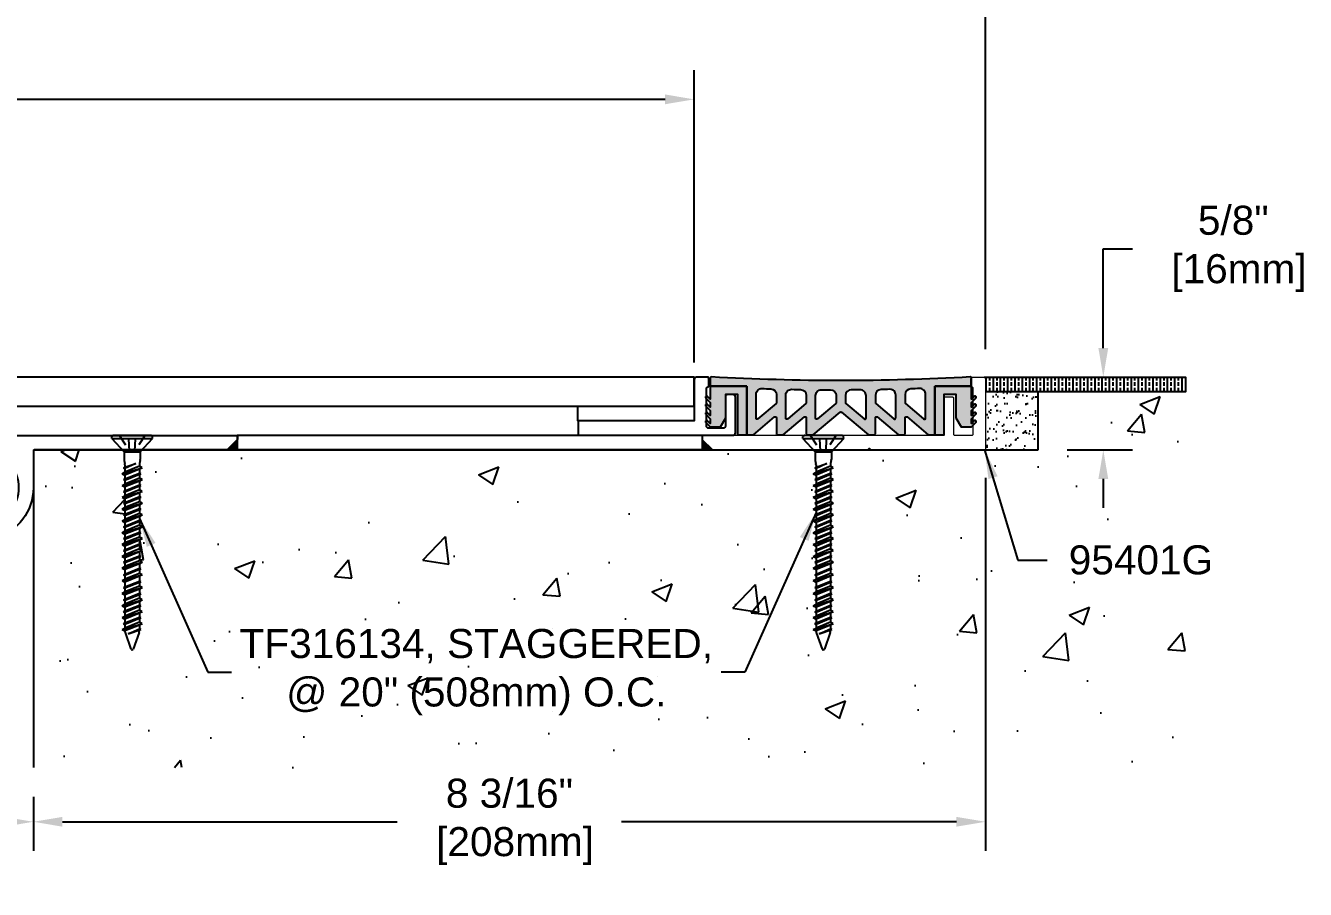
# Model space of a CAD drawing. Header units: inches. Extents: x -8.4 to 59.4, y -2.4 to 8.9.
# Drawn here: x 14.93 to 25.94, y -2.38 to 5.05 of the extents above; entities that cross this region are included whole.
import ezdxf

# ---------------------------------------------------------------- set-up
doc = ezdxf.new("R2010")
doc.units = ezdxf.units.IN
doc.header["$MEASUREMENT"] = 0
doc.linetypes.add('DASHED', pattern=[0.75, 0.5, -0.25])
for name, color, linetype in [('anchors', 4, 'Continuous'), ('conditions', 1, 'Continuous'), ('dimensions', 3, 'Continuous'), ('FILLER', 2, 'Continuous'), ('METALS', 7, 'Continuous'), ('Text', 2, 'Continuous')]:
    doc.layers.add(name, color=color, linetype=linetype)
doc.styles.add('ARIAL', font='arial.ttf')
doc.dimstyles.new('Arial', dxfattribs={"dimtxt": 0.25, "dimasz": 0.25, "dimexe": 0.25, "dimexo": 0.25, "dimgap": 0.25, "dimtad": 0, "dimtih": 1, "dimtoh": 1, "dimdec": 4, "dimzin": 0, "dimdsep": 46, "dimlunit": 4, "dimtxsty": 'ARIAL', "dimcen": 0.09, "dimadec": 0, "dimazin": 0, "dimtfac": 1, "dimtdec": 4, "dimtofl": 0, "dimtmove": 0, "dimatfit": 3, "dimfxl": 0, "dimfrac": 2, "dimtolj": 1, "dimtzin": 0, "dimarcsym": 0})

# ---------------------------------------------------------------- blocks, each defined once
blk = doc.blocks.new('*D0')
at = {"layer": 'DEFPOINTS', "color": 0}
for p in [(20.681, 4.418), (-2.694, 2.008), (20.681, 1.903)]:
    blk.add_point(p, dxfattribs=at)
at = {"layer": 'dimensions', "color": 0, "lineweight": -2}
for p, q in [((-2.694, 2.258), (-2.694, 4.668)), ((20.681, 2.153), (20.681, 4.668)), ((-2.444, 4.418), (8.027, 4.418)), ((20.431, 4.418), (9.96, 4.418))]:
    blk.add_line(p, q, dxfattribs=at)
at = {"layer": 'dimensions', "color": 0}
for points in [[(-2.444, 4.46), (-2.444, 4.376), (-2.694, 4.418)], [(20.431, 4.46), (20.431, 4.376), (20.681, 4.418)]]:
    blk.add_solid(points, dxfattribs=at)
at = {"layer": 'dimensions', "color": 0, "insert": (8.994, 4.418), "char_height": 0.25, "attachment_point": 5, "style": 'ARIAL'}
blk.add_mtext('\\A1;1\'-11 3/8"\\P [594mm]', dxfattribs=at)
blk = doc.blocks.new('*D1')
at = {"layer": 'DEFPOINTS', "color": 0}
for p in [(23.189, 5.501), (-5.201, 2.018), (23.189, 2.018)]:
    blk.add_point(p, dxfattribs=at)
at = {"layer": 'dimensions', "color": 0, "lineweight": -2}
for p, q in [((-5.201, 2.268), (-5.201, 5.751)), ((23.189, 2.268), (23.189, 5.751)), ((-4.951, 5.501), (8.022, 5.501)), ((22.939, 5.501), (9.955, 5.501))]:
    blk.add_line(p, q, dxfattribs=at)
at = {"layer": 'dimensions', "color": 0}
for points in [[(-4.951, 5.542), (-4.951, 5.459), (-5.201, 5.501)], [(22.939, 5.542), (22.939, 5.459), (23.189, 5.501)]]:
    blk.add_solid(points, dxfattribs=at)
at = {"layer": 'dimensions', "color": 0, "insert": (8.989, 5.501), "char_height": 0.25, "attachment_point": 5, "style": 'ARIAL'}
blk.add_mtext('\\A1;2\'-4 3/8"\\P [721mm]', dxfattribs=at)
blk = doc.blocks.new('*D2')
at = {"layer": 'DEFPOINTS', "color": 0}
for p in [(23.189, 1.413), (14.993, -1.331), (14.993, -1.797)]:
    blk.add_point(p, dxfattribs=at)
at = {"layer": 'dimensions', "color": 0, "lineweight": -2}
for p, q in [((23.189, 1.163), (23.189, -2.047)), ((14.993, -1.581), (14.993, -2.047)), ((15.243, -1.797), (18.125, -1.797)), ((22.939, -1.797), (20.057, -1.797))]:
    blk.add_line(p, q, dxfattribs=at)
at = {"layer": 'dimensions', "color": 0}
for points in [[(15.243, -1.755), (15.243, -1.839), (14.993, -1.797)], [(22.939, -1.755), (22.939, -1.839), (23.189, -1.797)]]:
    blk.add_solid(points, dxfattribs=at)
at = {"layer": 'dimensions', "color": 0, "insert": (19.091, -1.797), "char_height": 0.25, "attachment_point": 5, "style": 'ARIAL'}
blk.add_mtext('\\A1;8 3/16"\\P [208mm]', dxfattribs=at)
blk = doc.blocks.new('*D3')
at = {"layer": 'DEFPOINTS', "color": 0}
for p in [(2.995, -1.331), (14.993, -1.331), (14.993, -1.797)]:
    blk.add_point(p, dxfattribs=at)
at = {"layer": 'dimensions', "color": 0, "lineweight": -2}
for p, q in [((2.995, -1.581), (2.995, -2.047)), ((14.993, -1.581), (14.993, -2.047)), ((3.245, -1.797), (8.027, -1.797)), ((14.743, -1.797), (9.96, -1.797))]:
    blk.add_line(p, q, dxfattribs=at)
at = {"layer": 'dimensions', "color": 0}
for points in [[(3.245, -1.755), (3.245, -1.839), (2.995, -1.797)], [(14.743, -1.755), (14.743, -1.839), (14.993, -1.797)]]:
    blk.add_solid(points, dxfattribs=at)
at = {"layer": 'dimensions', "color": 0, "insert": (8.994, -1.797), "char_height": 0.25, "attachment_point": 5, "style": 'ARIAL'}
blk.add_mtext("\\A1;1'\\P [305mm]", dxfattribs=at)
blk = doc.blocks.new('A$C63CB1885')
for p, q in [((-0.176, 0), (-0.175, 0.018)), ((-0.176, 0), (0.176, 0)), ((-0.176, 0), (-0.07, -0.113)), ((-0.163, 0.029), (0.163, 0.029)), ((0.07, -0.113), (0.176, 0)), ((0.176, 0), (0.175, 0.018)), ((-0.074, -0.251), (0.032, -0.215)), ((-0.07, -0.113), (0.07, -0.113)), ((-0.07, -0.113), (-0.07, -0.18)), ((-0.069, -0.189), (-0.063, -0.215)), ((-0.062, -0.245), (0.032, -0.215)), ((0.032, -0.215), (-0.062, -0.257)), ((0.069, -0.189), (0.063, -0.215)), ((0.07, -0.113), (0.07, -0.18)), ((-0.086, -0.302), (0.086, -0.251)), ((-0.086, -0.302), (-0.062, -0.289)), ((-0.086, -0.302), (-0.062, -0.315)), ((-0.074, -0.251), (-0.062, -0.245)), ((-0.074, -0.251), (-0.062, -0.257)), ((-0.074, -0.353), (0.074, -0.302)), ((-0.062, -0.225), (-0.062, -0.245)), ((0.062, -0.238), (-0.062, -0.289)), ((-0.062, -0.257), (-0.062, -0.289)), ((0.062, -0.264), (-0.062, -0.315)), ((-0.062, -0.346), (0.062, -0.296)), ((0.062, -0.308), (-0.062, -0.359)), ((-0.062, -0.315), (-0.062, -0.346)), ((0.062, -0.225), (0.062, -0.238)), ((0.086, -0.251), (0.062, -0.238)), ((0.086, -0.251), (0.062, -0.264)), ((0.062, -0.264), (0.062, -0.296)), ((0.074, -0.302), (0.062, -0.296)), ((0.074, -0.302), (0.062, -0.308)), ((0.062, -0.308), (0.062, -0.34)), ((-0.086, -0.403), (0.086, -0.353)), ((-0.086, -0.403), (-0.062, -0.391)), ((-0.086, -0.403), (-0.062, -0.416)), ((-0.074, -0.353), (-0.062, -0.346)), ((-0.074, -0.353), (-0.062, -0.359)), ((-0.074, -0.454), (0.074, -0.403)), ((0.062, -0.34), (-0.062, -0.391)), ((-0.062, -0.359), (-0.062, -0.391)), ((0.062, -0.366), (-0.062, -0.416)), ((-0.062, -0.448), (0.062, -0.397)), ((0.062, -0.41), (-0.062, -0.46)), ((-0.062, -0.416), (-0.062, -0.448)), ((0.086, -0.353), (0.062, -0.34)), ((0.086, -0.353), (0.062, -0.366)), ((0.062, -0.366), (0.062, -0.397)), ((0.074, -0.403), (0.062, -0.397)), ((0.074, -0.403), (0.062, -0.41)), ((0.062, -0.41), (0.062, -0.441)), ((-0.086, -0.505), (0.086, -0.454)), ((-0.086, -0.505), (-0.062, -0.492)), ((-0.086, -0.505), (-0.062, -0.518)), ((-0.074, -0.454), (-0.062, -0.448)), ((-0.074, -0.454), (-0.062, -0.46)), ((-0.074, -0.556), (0.074, -0.505)), ((-0.074, -0.556), (-0.062, -0.55)), ((0.062, -0.441), (-0.062, -0.492)), ((-0.062, -0.46), (-0.062, -0.492)), ((0.062, -0.467), (-0.062, -0.518)), ((-0.062, -0.55), (0.062, -0.499)), ((0.062, -0.511), (-0.062, -0.562)), ((-0.062, -0.518), (-0.062, -0.55)), ((0.062, -0.543), (-0.062, -0.594)), ((0.086, -0.454), (0.062, -0.441)), ((0.086, -0.454), (0.062, -0.467)), ((0.062, -0.467), (0.062, -0.499)), ((0.074, -0.505), (0.062, -0.499)), ((0.074, -0.505), (0.062, -0.511)), ((0.062, -0.511), (0.062, -0.543)), ((0.086, -0.556), (0.062, -0.543)), ((-0.086, -0.607), (0.086, -0.556)), ((-0.086, -0.607), (-0.062, -0.594)), ((-0.086, -0.607), (-0.062, -0.619)), ((-0.086, -0.708), (0.086, -0.657)), ((-0.074, -0.556), (-0.062, -0.562)), ((-0.074, -0.657), (0.074, -0.607)), ((-0.074, -0.657), (-0.062, -0.651)), ((-0.074, -0.657), (-0.062, -0.664)), ((-0.062, -0.562), (-0.062, -0.594)), ((0.062, -0.569), (-0.062, -0.619)), ((-0.062, -0.651), (0.062, -0.6)), ((0.062, -0.613), (-0.062, -0.664)), ((-0.062, -0.619), (-0.062, -0.651)), ((0.062, -0.644), (-0.062, -0.695)), ((0.086, -0.556), (0.062, -0.569)), ((0.062, -0.569), (0.062, -0.6)), ((0.074, -0.607), (0.062, -0.6)), ((0.074, -0.607), (0.062, -0.613)), ((0.062, -0.613), (0.062, -0.644)), ((0.086, -0.657), (0.062, -0.644)), ((0.086, -0.657), (0.062, -0.67)), ((-0.086, -0.708), (-0.062, -0.695)), ((-0.086, -0.708), (-0.062, -0.721)), ((-0.086, -0.81), (0.086, -0.759)), ((-0.074, -0.759), (0.074, -0.708)), ((-0.074, -0.759), (-0.062, -0.753)), ((-0.074, -0.759), (-0.062, -0.765)), ((-0.062, -0.664), (-0.062, -0.695)), ((0.062, -0.67), (-0.062, -0.721)), ((-0.062, -0.753), (0.062, -0.702)), ((0.062, -0.714), (-0.062, -0.765)), ((-0.062, -0.721), (-0.062, -0.753)), ((0.062, -0.746), (-0.062, -0.797)), ((-0.062, -0.765), (-0.062, -0.797)), ((0.062, -0.67), (0.062, -0.702)), ((0.074, -0.708), (0.062, -0.702)), ((0.074, -0.708), (0.062, -0.714)), ((0.062, -0.714), (0.062, -0.746)), ((0.086, -0.759), (0.062, -0.746)), ((0.086, -0.759), (0.062, -0.772)), ((-0.086, -0.81), (-0.062, -0.797)), ((-0.086, -0.81), (-0.062, -0.823)), ((-0.086, -0.911), (0.086, -0.86)), ((-0.074, -0.86), (0.074, -0.81)), ((-0.074, -0.86), (-0.062, -0.854)), ((-0.074, -0.86), (-0.062, -0.867)), ((0.062, -0.772), (-0.062, -0.823)), ((-0.062, -0.854), (0.062, -0.804)), ((0.062, -0.816), (-0.062, -0.867)), ((-0.062, -0.823), (-0.062, -0.854)), ((0.062, -0.848), (-0.062, -0.898)), ((-0.062, -0.867), (-0.062, -0.898)), ((0.062, -0.873), (-0.062, -0.924)), ((0.062, -0.772), (0.062, -0.804)), ((0.074, -0.81), (0.062, -0.804)), ((0.074, -0.81), (0.062, -0.816)), ((0.062, -0.816), (0.062, -0.848)), ((0.086, -0.86), (0.062, -0.848)), ((0.086, -0.86), (0.062, -0.873)), ((0.062, -0.873), (0.062, -0.905)), ((-0.086, -0.911), (-0.062, -0.898)), ((-0.086, -0.911), (-0.062, -0.924)), ((-0.086, -1.013), (0.086, -0.962)), ((-0.074, -0.962), (0.074, -0.911)), ((-0.074, -0.962), (-0.062, -0.956)), ((-0.074, -0.962), (-0.062, -0.968)), ((-0.062, -0.956), (0.062, -0.905)), ((0.062, -0.917), (-0.062, -0.968)), ((-0.062, -0.924), (-0.062, -0.956)), ((0.062, -0.949), (-0.062, -1)), ((-0.062, -0.968), (-0.062, -1)), ((0.062, -0.975), (-0.062, -1.026)), ((0.074, -0.911), (0.062, -0.905)), ((0.074, -0.911), (0.062, -0.917)), ((0.062, -0.917), (0.062, -0.949)), ((0.086, -0.962), (0.062, -0.949)), ((0.086, -0.962), (0.062, -0.975)), ((0.062, -0.975), (0.062, -1.007)), ((-0.086, -1.013), (-0.062, -1)), ((-0.086, -1.013), (-0.062, -1.026)), ((-0.086, -1.114), (0.086, -1.064)), ((-0.086, -1.114), (-0.062, -1.101)), ((-0.074, -1.064), (0.074, -1.013)), ((-0.074, -1.064), (-0.062, -1.057)), ((-0.074, -1.064), (-0.062, -1.07)), ((-0.062, -1.057), (0.062, -1.007)), ((0.062, -1.019), (-0.062, -1.07)), ((-0.062, -1.026), (-0.062, -1.057)), ((0.062, -1.051), (-0.062, -1.101)), ((-0.062, -1.07), (-0.062, -1.101)), ((0.062, -1.077), (-0.062, -1.127)), ((0.074, -1.013), (0.062, -1.007)), ((0.074, -1.013), (0.062, -1.019)), ((0.062, -1.019), (0.062, -1.051)), ((0.086, -1.064), (0.062, -1.051)), ((0.086, -1.064), (0.062, -1.077)), ((0.062, -1.077), (0.062, -1.115)), ((-0.086, -1.114), (-0.062, -1.127)), ((-0.086, -1.222), (0.086, -1.171)), ((-0.086, -1.222), (-0.062, -1.209)), ((-0.074, -1.171), (0.074, -1.121)), ((-0.074, -1.171), (-0.062, -1.165)), ((-0.074, -1.171), (-0.062, -1.178)), ((-0.062, -1.165), (0.062, -1.115)), ((0.062, -1.127), (-0.062, -1.178)), ((-0.062, -1.127), (-0.062, -1.165)), ((0.062, -1.159), (-0.062, -1.209)), ((-0.062, -1.178), (-0.062, -1.209)), ((0.062, -1.184), (-0.062, -1.235)), ((0.074, -1.121), (0.062, -1.115)), ((0.074, -1.121), (0.062, -1.127)), ((0.062, -1.127), (0.062, -1.159)), ((0.086, -1.171), (0.062, -1.159)), ((0.086, -1.171), (0.062, -1.184)), ((0.062, -1.184), (0.062, -1.225)), ((-0.086, -1.222), (-0.062, -1.235)), ((-0.086, -1.332), (0.086, -1.282)), ((-0.086, -1.332), (-0.062, -1.319)), ((-0.074, -1.282), (0.074, -1.231)), ((-0.074, -1.282), (-0.062, -1.275)), ((-0.074, -1.282), (-0.062, -1.288)), ((-0.062, -1.275), (0.062, -1.225)), ((-0.062, -1.235), (-0.062, -1.275)), ((0.062, -1.237), (-0.062, -1.288)), ((0.062, -1.269), (-0.062, -1.319)), ((-0.062, -1.288), (-0.062, -1.319)), ((0.062, -1.295), (-0.062, -1.345)), ((0.074, -1.231), (0.062, -1.225)), ((0.074, -1.231), (0.062, -1.237)), ((0.062, -1.237), (0.062, -1.269)), ((0.086, -1.282), (0.062, -1.269)), ((0.086, -1.282), (0.062, -1.295)), ((0.062, -1.295), (0.062, -1.33)), ((-0.086, -1.332), (-0.062, -1.345)), ((-0.086, -1.438), (0.086, -1.387)), ((-0.086, -1.438), (-0.062, -1.425)), ((-0.074, -1.387), (0.074, -1.336)), ((-0.074, -1.387), (-0.062, -1.381)), ((-0.074, -1.387), (-0.062, -1.393)), ((-0.062, -1.381), (0.062, -1.33)), ((0.062, -1.343), (-0.062, -1.393)), ((-0.062, -1.345), (-0.062, -1.381)), ((0.062, -1.374), (-0.062, -1.425)), ((-0.062, -1.393), (-0.062, -1.425)), ((0.062, -1.4), (-0.062, -1.451)), ((0.074, -1.336), (0.062, -1.33)), ((0.074, -1.336), (0.062, -1.343)), ((0.062, -1.343), (0.062, -1.374)), ((0.086, -1.387), (0.062, -1.374)), ((0.086, -1.387), (0.062, -1.4)), ((0.062, -1.4), (0.062, -1.433)), ((-0.086, -1.438), (-0.062, -1.451)), ((-0.086, -1.54), (0.086, -1.489)), ((-0.086, -1.54), (-0.062, -1.527)), ((-0.086, -1.54), (-0.062, -1.553)), ((-0.074, -1.489), (0.074, -1.439)), ((-0.074, -1.489), (-0.062, -1.483)), ((-0.074, -1.489), (-0.062, -1.496)), ((-0.074, -1.592), (0.074, -1.541)), ((-0.062, -1.483), (0.062, -1.433)), ((0.062, -1.445), (-0.062, -1.496)), ((-0.062, -1.451), (-0.062, -1.483)), ((0.062, -1.477), (-0.062, -1.527)), ((-0.062, -1.496), (-0.062, -1.527)), ((0.062, -1.502), (-0.062, -1.553)), ((-0.062, -1.586), (0.062, -1.535)), ((0.074, -1.439), (0.062, -1.433)), ((0.074, -1.439), (0.062, -1.445)), ((0.062, -1.445), (0.062, -1.477)), ((0.086, -1.489), (0.062, -1.477)), ((0.086, -1.489), (0.062, -1.502)), ((0.062, -1.502), (0.062, -1.535)), ((0.074, -1.541), (0.062, -1.535)), ((0.074, -1.541), (0.062, -1.547)), ((-0.086, -1.643), (0.086, -1.592)), ((-0.086, -1.643), (-0.062, -1.63)), ((-0.086, -1.643), (-0.062, -1.655)), ((-0.074, -1.592), (-0.062, -1.586)), ((-0.074, -1.592), (-0.062, -1.598)), ((0.062, -1.547), (-0.062, -1.598)), ((-0.062, -1.553), (-0.062, -1.586)), ((0.062, -1.579), (-0.062, -1.63)), ((-0.062, -1.598), (-0.062, -1.63)), ((0.062, -1.605), (-0.062, -1.655)), ((-0.034, -1.679), (0.062, -1.636)), ((-0.034, -1.679), (0.074, -1.643)), ((0.062, -1.649), (-0.034, -1.679)), ((0.062, -1.547), (0.062, -1.579)), ((0.086, -1.592), (0.062, -1.579)), ((0.086, -1.592), (0.062, -1.605)), ((0.062, -1.605), (0.062, -1.652)), ((0.074, -1.643), (0.062, -1.636)), ((0.074, -1.643), (0.062, -1.649)), ((-0.06, -1.668), (-0.01, -1.81)), ((0.06, -1.668), (0.01, -1.81))]:
    blk.add_line(p, q)
at = {"linetype": 'DASHED', "ltscale": 0.025}
for p, q in [((-0.113, 0.029), (-0.024, -0.106)), ((-0.024, -0.106), (-0.031, 0.028)), ((0.024, -0.106), (0.031, 0.029)), ((0.112, 0.029), (0.024, -0.106)), ((-0.024, -0.106), (0.024, -0.106))]:
    blk.add_line(p, q, dxfattribs=at)
for centre, radius, start, end in [((-0.163, 0.017), 0.0112, 90, 175), ((0.163, 0.017), 0.0112, 5, 90), ((-0.023, -0.18), 0.0465, 180, 191.9357), ((-0.109, -0.225), 0.0465, 0, 11.9357), ((0.109, -0.225), 0.0465, 168.0643, 180), ((0.023, -0.18), 0.0465, 348.0643, 0), ((0.016, -1.652), 0.0465, 340.6942, 0), ((-0.016, -1.652), 0.0465, 183.9476, 199.3058), ((0, -1.806), 0.0106, 204.1001, 335.8999)]:
    blk.add_arc(centre, radius, start, end)
blk = doc.blocks.new('TF316134')
blk.add_blockref('A$C63CB1885', (0, -0.0285))
blk = doc.blocks.new('*D10')
at = {"layer": 'DEFPOINTS', "color": 0}
for p in [(23.437, 2.028), (24.203, 2.028), (23.641, 1.403)]:
    blk.add_point(p, dxfattribs=at)
at = {"layer": 'dimensions', "color": 0, "lineweight": -2}
for p, q in [((24.203, 2.278), (24.203, 3.132)), ((24.203, 3.132), (24.453, 3.132)), ((23.687, 2.028), (24.453, 2.028)), ((23.891, 1.403), (24.453, 1.403)), ((24.203, 1.153), (24.203, 0.903))]:
    blk.add_line(p, q, dxfattribs=at)
at = {"layer": 'dimensions', "color": 0}
for points in [[(24.161, 2.278), (24.245, 2.278), (24.203, 2.028)], [(24.161, 1.153), (24.245, 1.153), (24.203, 1.403)]]:
    blk.add_solid(points, dxfattribs=at)
at = {"layer": 'dimensions', "color": 0, "insert": (25.322, 3.132), "char_height": 0.25, "attachment_point": 5, "style": 'ARIAL'}
blk.add_mtext('\\A1;5/8"\\P [16mm]', dxfattribs=at)
blk = doc.blocks.new('csp2')
blk.add_lwpolyline([(0, 0.33, -0.414214), (0.02, 0.35), (0.066, 0.35, -0.414214), (0.086, 0.33), (0.086, 0.08, 0.414214), (0.106, 0.06), (0.23, 0.06, 0.414214), (0.25, 0.08), (0.25, 0.405, 0.414214), (0.24, 0.415, -0.414214), (0.23, 0.425), (0.23, 0.49, -0.414214), (0.24, 0.5), (0.335, 0.5, -0.414214), (0.355, 0.48), (0.355, 0.135, 0.414214), (0.365, 0.125), (1.355, 0.125), (1.355, 0), (0.335, 0), (0.02, 0, -0.414214), (0, 0.02)], format="xyb", close=True)
blk = doc.blocks.new('95401G')
at = {"color": 7, "linetype": 'Continuous', "lineweight": 15}
blk.add_lwpolyline([(2.438, 0.115, 0.414214), (2.428, 0.125), (0.365, 0.125, -0.414214), (0.355, 0.135), (0.355, 0.445, 0.414214), (0.345, 0.455), (0.285, 0.455, 0.414214), (0.275, 0.445), (0.275, 0.135, -0.414214), (0.265, 0.125), (0.115, 0.125, -0.414214), (0.105, 0.135), (0.105, 0.53, -0.414214), (0.115, 0.54, 0.414214), (0.125, 0.55), (0.125, 0.615, 0.414214), (0.115, 0.625), (0.01, 0.625, 0.414214), (0, 0.615), (0, 0.01, 0.414214), (0.01, 0), (0.981, 0, 0.198912), (0.988, 0.003), (0.993, 0.008, -0.414214), (1.007, 0.008), (1.012, 0.003, 0.198912), (1.019, 0), (2.344, 0, 0.198912), (2.351, 0.003), (2.435, 0.087, 0.198912), (2.438, 0.094)], format="xyb", close=True, dxfattribs=at)
blk = doc.blocks.new('PS212A')
at = {"linetype": 'Continuous', "flags": 128}
blk.add_lwpolyline([(0.451, 0.125), (-1.747, 0.125, 0.414214), (-1.757, 0.115), (-1.757, 0.095, 0.198912), (-1.754, 0.087), (-1.67, 0.003, 0.198912), (-1.663, 0), (-0.009, 0, -0.414214), (0.001, -0.01), (0.001, -0.325, 0.758338), (0.836, -0.559, 0.420887), (0.832, -0.545), (0.741, -0.492, 0.405496), (0.727, -0.496, -3.520953), (0.727, -0.154, 0.405496), (0.741, -0.157), (0.832, -0.105, 0.420887), (0.836, -0.091, 0.261868)], format="xyb", close=True, dxfattribs=at)
blk = doc.blocks.new('CSQF2')
h = blk.add_hatch(color=256)
h.paths.add_polyline_path([(4.559, 1.888, 0.430422), (4.548, 1.898, -0.027516), (2.319, 1.898, 0.430422), (2.309, 1.888), (2.309, 1.819), (2.624, 1.819), (2.624, 1.399), (2.676, 1.399, 0.176327), (2.682, 1.401), (2.864, 1.554, -0.63707), (2.88, 1.546), (2.88, 1.409, 0.414214), (2.89, 1.399), (2.932, 1.399, 0.176327), (2.939, 1.401), (3.121, 1.554, -0.63707), (3.137, 1.546), (3.137, 1.409, 0.414214), (3.147, 1.399), (3.189, 1.399, 0.176327), (3.195, 1.401), (3.427, 1.596, -0.36397), (3.44, 1.596), (3.672, 1.401, 0.176327), (3.679, 1.399), (3.721, 1.399, 0.414214), (3.731, 1.409), (3.731, 1.546, -0.63707), (3.747, 1.554), (3.929, 1.401, 0.176327), (3.935, 1.399), (3.977, 1.399, 0.414214), (3.987, 1.409), (3.987, 1.546, -0.63707), (4.004, 1.554), (4.186, 1.401, 0.176327), (4.192, 1.399), (4.244, 1.399), (4.244, 1.819), (4.559, 1.819)])
h.paths.add_polyline_path([(3.267, 1.788, 0.000939), (3.344, 1.788, -0.412919), (3.394, 1.738), (3.394, 1.676, -0.221695), (3.39, 1.669), (3.234, 1.537, -0.63707), (3.217, 1.545), (3.217, 1.738, -0.416611)], flags=16)
h.paths.add_polyline_path([(3.137, 1.74), (3.137, 1.676, -0.221695), (3.134, 1.669), (2.977, 1.537, -0.63707), (2.96, 1.545), (2.96, 1.742, -0.420307), (3.012, 1.792, 0.000939), (3.088, 1.79, -0.409242)], flags=16)
h.paths.add_polyline_path([(3.524, 1.788, 0.000939), (3.6, 1.788, -0.416611), (3.651, 1.738), (3.651, 1.545, -0.63707), (3.634, 1.537), (3.478, 1.669, -0.221695), (3.474, 1.676), (3.474, 1.738, -0.412919)], flags=16)
h.paths.add_polyline_path([(2.88, 1.746), (2.88, 1.676, -0.221695), (2.877, 1.669), (2.72, 1.537, -0.63707), (2.704, 1.545), (2.704, 1.749, -0.424014), (2.756, 1.799, 0.000939), (2.832, 1.796, -0.405574)], flags=16)
h.paths.add_polyline_path([(3.78, 1.79, 0.000939), (3.856, 1.792, -0.420307), (3.907, 1.742), (3.907, 1.545, -0.63707), (3.891, 1.537), (3.734, 1.669, -0.221695), (3.731, 1.676), (3.731, 1.74, -0.409242)], flags=16)
h.paths.add_polyline_path([(4.036, 1.796, 0.000939), (4.112, 1.799, -0.424014), (4.164, 1.749), (4.164, 1.545, -0.63707), (4.147, 1.537), (3.991, 1.669, -0.221695), (3.987, 1.676), (3.987, 1.746, -0.405574)], flags=16)
h.paths.add_polyline_path([(2.624, 1.819), (2.309, 1.819), (2.309, 1.707), (2.285, 1.731, 0.414214), (2.271, 1.731, 0.414214), (2.271, 1.717), (2.309, 1.679), (2.309, 1.637), (2.285, 1.661, 0.414214), (2.271, 1.661, 0.414214), (2.271, 1.647), (2.309, 1.609), (2.309, 1.567), (2.285, 1.591, 0.414214), (2.271, 1.591, 0.414214), (2.271, 1.577), (2.309, 1.539), (2.309, 1.497), (2.285, 1.521, 0.414214), (2.271, 1.521, 0.414214), (2.271, 1.507), (2.306, 1.472, 0.198912), (2.313, 1.469), (2.399, 1.469), (2.444, 1.547), (2.444, 1.749), (2.544, 1.749), (2.544, 1.399), (2.624, 1.399)])
h.paths.add_polyline_path([(4.324, 1.749), (4.424, 1.749), (4.424, 1.547), (4.469, 1.469), (4.555, 1.469, 0.198912), (4.562, 1.472), (4.597, 1.507, 0.414214), (4.597, 1.521, 0.414214), (4.583, 1.521), (4.559, 1.497), (4.559, 1.539), (4.597, 1.577, 0.414214), (4.597, 1.591, 0.414214), (4.583, 1.591), (4.559, 1.567), (4.559, 1.609), (4.597, 1.647, 0.414214), (4.597, 1.661, 0.414214), (4.583, 1.661), (4.559, 1.637), (4.559, 1.679), (4.597, 1.717, 0.414214), (4.597, 1.731, 0.414214), (4.583, 1.731), (4.559, 1.707), (4.559, 1.819), (4.244, 1.819), (4.244, 1.399), (4.324, 1.399)])
for p, q in [((2.309, 1.819), (2.624, 1.819)), ((2.624, 1.819), (2.309, 1.819)), ((2.624, 1.819), (2.624, 1.399)), ((2.624, 1.399), (2.624, 1.819)), ((4.244, 1.819), (4.244, 1.399)), ((4.559, 1.819), (4.244, 1.819)), ((4.244, 1.819), (4.559, 1.819)), ((4.244, 1.399), (4.244, 1.819))]:
    blk.add_line(p, q)
for points in [[(2.89, 1.399), (2.932, 1.399, 0.176327), (2.939, 1.401), (3.121, 1.554, -0.63707), (3.137, 1.546), (3.137, 1.409, 0.414214), (3.147, 1.399), (3.189, 1.399, 0.176327), (3.195, 1.401), (3.427, 1.596, -0.36397), (3.44, 1.596), (3.672, 1.401, 0.176327), (3.679, 1.399), (3.721, 1.399, 0.414214), (3.731, 1.409), (3.731, 1.546, -0.63707), (3.747, 1.554), (3.929, 1.401, 0.176327), (3.935, 1.399), (3.977, 1.399, 0.414214), (3.987, 1.409), (3.987, 1.546, -0.63707), (4.004, 1.554), (4.186, 1.401, 0.176327), (4.192, 1.399), (4.244, 1.399), (4.324, 1.399), (4.324, 1.749), (4.424, 1.749), (4.424, 1.547), (4.469, 1.469), (4.555, 1.469, 0.198912), (4.562, 1.472), (4.597, 1.507, 0.414214), (4.597, 1.521, 0.414214), (4.583, 1.521), (4.559, 1.497), (4.559, 1.539), (4.597, 1.577, 0.414214), (4.597, 1.591, 0.414214), (4.583, 1.591), (4.559, 1.567), (4.559, 1.609), (4.597, 1.647, 0.414214), (4.597, 1.661, 0.414214), (4.583, 1.661), (4.559, 1.637), (4.559, 1.679), (4.597, 1.717, 0.414214), (4.597, 1.731, 0.414214), (4.583, 1.731), (4.559, 1.707), (4.559, 1.819), (4.559, 1.888, 0.430422), (4.548, 1.898, -0.027516), (2.319, 1.898, 0.430422), (2.309, 1.888), (2.309, 1.819), (2.309, 1.707), (2.285, 1.731, 0.414214), (2.271, 1.731, 0.414214), (2.271, 1.717), (2.309, 1.679), (2.309, 1.637), (2.285, 1.661, 0.414214), (2.271, 1.661, 0.414214), (2.271, 1.647), (2.309, 1.609), (2.309, 1.567), (2.285, 1.591, 0.414214), (2.271, 1.591, 0.414214), (2.271, 1.577), (2.309, 1.539), (2.309, 1.497), (2.285, 1.521, 0.414214), (2.271, 1.521, 0.414214), (2.271, 1.507), (2.306, 1.472, 0.198912), (2.313, 1.469), (2.399, 1.469), (2.444, 1.547), (2.444, 1.749), (2.544, 1.749), (2.544, 1.399), (2.624, 1.399), (2.676, 1.399, 0.176327), (2.682, 1.401), (2.864, 1.554, -0.63707), (2.88, 1.546), (2.88, 1.409, 0.414214)], [(2.88, 1.676, -0.221695), (2.877, 1.669), (2.72, 1.537, -0.63707), (2.704, 1.545), (2.704, 1.749, -0.424014), (2.756, 1.799, 0.000939), (2.832, 1.796, -0.405574), (2.88, 1.746)], [(3.137, 1.74), (3.137, 1.676, -0.221695), (3.134, 1.669), (2.977, 1.537, -0.63707), (2.96, 1.545), (2.96, 1.742, -0.420307), (3.012, 1.792, 0.000939), (3.088, 1.79, -0.409242)], [(3.394, 1.738), (3.394, 1.676, -0.221695), (3.39, 1.669), (3.234, 1.537, -0.63707), (3.217, 1.545), (3.217, 1.738, -0.416611), (3.267, 1.788, 0.000939), (3.344, 1.788, -0.412919)], [(3.474, 1.738), (3.474, 1.676, 0.221695), (3.478, 1.669), (3.634, 1.537, 0.63707), (3.651, 1.545), (3.651, 1.738, 0.416611), (3.6, 1.788, -0.000939), (3.524, 1.788, 0.412919)], [(3.78, 1.79, 0.409242), (3.731, 1.74), (3.731, 1.676, 0.221695), (3.734, 1.669), (3.891, 1.537, 0.63707), (3.907, 1.545), (3.907, 1.742, 0.420307), (3.856, 1.792, -0.000939)], [(3.987, 1.746), (3.987, 1.676, 0.221695), (3.991, 1.669), (4.147, 1.537, 0.63707), (4.164, 1.545), (4.164, 1.749, 0.424014), (4.112, 1.799, -0.000939), (4.036, 1.796, 0.405574)]]:
    blk.add_lwpolyline(points, format="xyb", close=True)

msp = doc.modelspace()

# ---------------------------------------------------------------- hatches: boundary and pattern name
at = {"layer": 'conditions'}
h = msp.add_hatch(dxfattribs=at)
h.set_pattern_fill('ANSI33', color=256, scale=0.25, angle=45, style=0)
h.set_pattern_definition([(90, (25.00682, 3e-14), (0.0625, 1e-17), []), (90, (24.97557, 0.03125), (0.0625, 1e-17), [0.03125, -0.015625])])
h.paths.add_polyline_path([(24.90015, 2.02785), (24.90015, 1.90285), (23.18851, 1.90285), (23.18851, 2.00785, 0.41421356), (23.16851, 2.02785)])
h = msp.add_hatch(dxfattribs=at)
h.set_pattern_fill('AR-CONC', color=256, scale=0.25, style=0)
h.paths.add_polyline_path([(2.07067, 0.43579), (2.08218, 0.44198), (2.08217, 0.47361), (2.05811, 0.48657), (2.08217, 0.49952), (2.08217, 0.53116), (2.07067, 0.53735), (2.08217, 0.54354), (2.08217, 0.57518), (2.05811, 0.58813), (2.08216, 0.60108), (2.08216, 0.63273), (2.07067, 0.63891), (2.08216, 0.6451), (2.08216, 0.67675), (2.05811, 0.68969), (2.08216, 0.70264), (2.08215, 0.73429), (2.07067, 0.74047), (2.08215, 0.74665), (2.08215, 0.77831), (2.05811, 0.79126), (2.08215, 0.8042), (2.08214, 0.83586), (2.07067, 0.84204), (2.08214, 0.84821), (2.08214, 0.87988), (2.05811, 0.89282), (2.08214, 0.90576), (2.08214, 0.93743), (2.07067, 0.9436), (2.08214, 0.94977), (2.08213, 0.98145), (2.05811, 0.99438), (2.08213, 1.00731), (2.08213, 1.03899), (2.07067, 1.04516), (2.08213, 1.05133), (2.08213, 1.08301), (2.05811, 1.09594), (2.08212, 1.10887), (2.08212, 1.14056), (2.07067, 1.14672), (2.08212, 1.15289), (2.08212, 1.18458), (2.05811, 1.19751), (2.08212, 1.21043), (2.08211, 1.24212), (2.07067, 1.24829), (2.08211, 1.25445), (2.08211, 1.27459, 0.12874664), (2.08, 1.29805, -0.0696153), (2.07562, 1.31017), (2.08211, 1.27945), (2.08211, 1.25445), (2.17645, 1.28473), (2.08211, 1.24212), (2.08212, 1.21043), (2.20661, 1.26121), (2.20661, 1.27944), (2.21311, 1.31017, 0.05212645), (2.21411, 1.31979), (2.21411, 1.38688), (2.07461, 1.38688), (2.07461, 1.31979, 0.128787), (2.07672, 1.29632, -0.0696153), (2.08111, 1.2842), (2.07461, 1.31492), (2.07461, 1.38688), (2.0595, 1.40285), (-3.72199, 1.40285), (-3.73714, 1.38685), (-3.73714, 1.31489), (-3.74364, 1.28416, 0.13295553), (-3.74227, 1.2599), (-3.72064, 1.24825), (-3.74464, 1.23533), (-3.74464, 1.20363), (-3.7332, 1.19747), (-3.74464, 1.19131), (-3.74464, 1.15961), (-3.72064, 1.14669), (-3.74464, 1.13376), (-3.74464, 1.10207), (-3.7332, 1.09591), (-3.74464, 1.08974), (-3.74464, 1.05805), (-3.72064, 1.04513), (-3.74464, 1.0322), (-3.74464, 1.00051), (-3.7332, 0.99435), (-3.74464, 0.98818), (-3.74464, 0.95649), (-3.72064, 0.94356), (-3.74464, 0.93064), (-3.74464, 0.89895), (-3.7332, 0.89278), (-3.74464, 0.88662), (-3.74464, 0.85493), (-3.72064, 0.842), (-3.74464, 0.82908), (-3.74464, 0.79738), (-3.7332, 0.79122), (-3.74464, 0.78506), (-3.74464, 0.75336), (-3.72064, 0.74044), (-3.74464, 0.72751), (-3.74464, 0.69582), (-3.7332, 0.68966), (-3.74464, 0.68349), (-3.74464, 0.6518), (-3.72064, 0.63888), (-3.74464, 0.62595), (-3.74464, 0.59426), (-3.7332, 0.5881), (-3.74464, 0.58193), (-3.74464, 0.55024), (-3.72064, 0.53731), (-3.74464, 0.52439), (-3.74464, 0.4927), (-3.7332, 0.48653), (-3.74464, 0.48037), (-3.74464, 0.44868), (-3.72064, 0.43575), (-3.74464, 0.42283), (-3.74464, 0.38482), (-3.7332, 0.37865), (-3.74464, 0.37249), (-3.74464, 0.3408), (-3.72064, 0.32787), (-3.74464, 0.31495), (-3.74464, 0.27469), (-3.7332, 0.26852), (-3.74464, 0.26236), (-3.74464, 0.23067), (-3.72064, 0.21774), (-3.74464, 0.20482), (-3.74464, 0.16906), (-3.7332, 0.16289), (-3.74464, 0.15673), (-3.74464, 0.12504), (-3.72064, 0.11211), (-3.74464, 0.09919), (-3.74464, 0.06679), (-3.7332, 0.06063), (-3.74464, 0.05447), (-3.74464, 0.02277), (-3.72064, 0.00985), (-3.74464, -0.00308), (-3.74464, -0.03547), (-3.7332, -0.04163), (-3.74464, -0.04779), (-3.74464, -0.07949), (-3.72064, -0.09241), (-3.74464, -0.10534), (-3.74464, -0.13703), (-3.7332, -0.14319), (-3.74464, -0.14936), (-3.74464, -0.16078), (-3.79667, -0.3093, -0.70927499), (-3.81653, -0.31096), (-3.87116, -0.15503), (-3.89314, -0.14319), (-3.86903, -0.13021), (-3.86903, -0.09863), (-3.88059, -0.09241), (-3.86904, -0.0862), (-3.86904, -0.05391), (-3.89314, -0.04093), (-3.86904, -0.02796), (-3.86904, 0.00364), (-3.88059, 0.00985), (-3.86904, 0.01606), (-3.86905, 0.04836), (-3.89314, 0.06133), (-3.86905, 0.0743), (-3.86905, 0.1059), (-3.88059, 0.11211), (-3.86905, 0.11832), (-3.86905, 0.15399), (-3.89314, 0.16696), (-3.86906, 0.17993), (-3.86906, 0.21154), (-3.88059, 0.21774), (-3.86906, 0.22395), (-3.86906, 0.26413), (-3.89314, 0.27709), (-3.86906, 0.29005), (-3.86907, 0.32167), (-3.88059, 0.32787), (-3.86907, 0.33407), (-3.86907, 0.37201), (-3.89314, 0.38497), (-3.86907, 0.39793), (-3.86908, 0.42956), (-3.88059, 0.43575), (-3.86908, 0.44194), (-3.86908, 0.47358), (-3.89314, 0.48653), (-3.86908, 0.49949), (-3.86908, 0.53113), (-3.88059, 0.53731), (-3.86908, 0.5435), (-3.86909, 0.57515), (-3.89314, 0.5881), (-3.86909, 0.60105), (-3.86909, 0.63269), (-3.88059, 0.63888), (-3.86909, 0.64506), (-3.86909, 0.67671), (-3.89314, 0.68966), (-3.8691, 0.7026), (-3.8691, 0.73426), (-3.88059, 0.74044), (-3.8691, 0.74662), (-3.8691, 0.77828), (-3.89314, 0.79122), (-3.8691, 0.80416), (-3.86911, 0.83583), (-3.88059, 0.842), (-3.86911, 0.84818), (-3.86911, 0.87985), (-3.89314, 0.89278), (-3.86911, 0.90572), (-3.86911, 0.93739), (-3.88059, 0.94356), (-3.86912, 0.94974), (-3.86912, 0.98141), (-3.89314, 0.99435), (-3.86912, 1.00728), (-3.86912, 1.03896), (-3.88059, 1.04513), (-3.86912, 1.05129), (-3.86913, 1.08298), (-3.89314, 1.09591), (-3.86913, 1.10884), (-3.86913, 1.14053), (-3.88059, 1.14669), (-3.86913, 1.15285), (-3.86913, 1.18455), (-3.89314, 1.19747), (-3.86914, 1.2104), (-3.86914, 1.24209), (-3.88059, 1.24825), (-3.86914, 1.25441), (-3.86914, 1.27455, 0.12874664), (-3.87125, 1.29802, -0.0696153), (-3.87564, 1.31013), (-3.86914, 1.27941), (-3.86914, 1.25441), (-3.7748, 1.2847), (-3.86914, 1.24209), (-3.86914, 1.2104), (-3.74464, 1.26118), (-3.74464, 1.27941), (-3.73815, 1.31013, 0.05212645), (-3.73714, 1.31975), (-3.73714, 1.38685), (-3.87664, 1.38685), (-3.87664, 1.31975, 0.128787), (-3.87453, 1.29628, -0.0696153), (-3.87015, 1.28416), (-3.87664, 1.31489), (-3.87664, 1.38685), (-3.89179, 1.40285), (-5.65379, 1.40285), (-5.65379, 1.90285), (-6.92252, 1.90285), (-6.92252, -1.33077), (2.99462, -1.33077), (2.99462, 1.39284, 0.41421356), (2.98462, 1.40285), (2.22922, 1.40285), (2.21411, 1.38688), (2.21411, 1.31492), (2.20762, 1.2842, 0.13295553), (2.20898, 1.25994), (2.23061, 1.24829), (2.20661, 1.23536), (2.20661, 1.20367), (2.21806, 1.19751), (2.20661, 1.19134), (2.20661, 1.15965), (2.23061, 1.14672), (2.20661, 1.1338), (2.20661, 1.10211), (2.21806, 1.09594), (2.20661, 1.08978), (2.20661, 1.05809), (2.23061, 1.04516), (2.20661, 1.03224), (2.20661, 1.00054), (2.21806, 0.99438), (2.20661, 0.98822), (2.20661, 0.95652), (2.23061, 0.9436), (2.20661, 0.93067), (2.20661, 0.89898), (2.21806, 0.89282), (2.20661, 0.88666), (2.20661, 0.85496), (2.23061, 0.84204), (2.20661, 0.82911), (2.20661, 0.79742), (2.21806, 0.79126), (2.20661, 0.78509), (2.20661, 0.7534), (2.23061, 0.74047), (2.20661, 0.72755), (2.20661, 0.69586), (2.21806, 0.68969), (2.20661, 0.68353), (2.20661, 0.65184), (2.23061, 0.63891), (2.20661, 0.62599), (2.20661, 0.59429), (2.21806, 0.58813), (2.20661, 0.58197), (2.20661, 0.55027), (2.23061, 0.53735), (2.20661, 0.52442), (2.20661, 0.49273), (2.21806, 0.48657), (2.20661, 0.48041), (2.20661, 0.44871), (2.23061, 0.43579), (2.20661, 0.42286), (2.20661, 0.38485), (2.21806, 0.37869), (2.20661, 0.37252), (2.20661, 0.34083), (2.23061, 0.32791), (2.20661, 0.31498), (2.20661, 0.27472), (2.21806, 0.26856), (2.20661, 0.2624), (2.20661, 0.2307), (2.23061, 0.21778), (2.20661, 0.20485), (2.20661, 0.16909), (2.21806, 0.16293), (2.20661, 0.15676), (2.20661, 0.12507), (2.23061, 0.11215), (2.20661, 0.09922), (2.20661, 0.06683), (2.21806, 0.06067), (2.20661, 0.0545), (2.20661, 0.02281), (2.23061, 0.00989), (2.20661, -0.00304), (2.20661, -0.03543), (2.21806, -0.04159), (2.20661, -0.04776), (2.20661, -0.07945), (2.23061, -0.09238), (2.20661, -0.1053), (2.20661, -0.13699), (2.21806, -0.14316), (2.20661, -0.14932), (2.20661, -0.16075), (2.15458, -0.30926, -0.70927499), (2.13472, -0.31093), (2.0801, -0.15499), (2.05811, -0.14316), (2.08222, -0.13018), (2.08222, -0.09859), (2.07067, -0.09238), (2.08222, -0.08616), (2.08221, -0.05387), (2.05811, -0.0409), (2.08221, -0.02792), (2.08221, 0.00367), (2.07067, 0.00989), (2.08221, 0.0161), (2.08221, 0.04839), (2.05811, 0.06137), (2.0822, 0.07434), (2.0822, 0.10594), (2.07067, 0.11215), (2.0822, 0.11835), (2.0822, 0.15403), (2.05811, 0.167), (2.0822, 0.17997), (2.08219, 0.21158), (2.07067, 0.21778), (2.08219, 0.22398), (2.08219, 0.26416), (2.05811, 0.27713), (2.08219, 0.29009), (2.08218, 0.32171), (2.07067, 0.32791), (2.08218, 0.3341), (2.08218, 0.37205), (2.05811, 0.38501), (2.08218, 0.39796), (2.08218, 0.42959)])
h.paths.add_polyline_path([(21.73028, 0.53113), (21.71878, 0.53731), (21.73028, 0.5435), (21.73027, 0.57515), (21.70622, 0.5881), (21.73027, 0.60105), (21.73027, 0.63269), (21.71878, 0.63888), (21.73027, 0.64506), (21.73027, 0.67671), (21.70622, 0.68966), (21.73026, 0.7026), (21.73026, 0.73426), (21.71878, 0.74044), (21.73026, 0.74662), (21.73026, 0.77828), (21.70622, 0.79122), (21.73026, 0.80416), (21.73025, 0.83583), (21.71878, 0.842), (21.73025, 0.84818), (21.73025, 0.87985), (21.70622, 0.89278), (21.73025, 0.90572), (21.73025, 0.93739), (21.71878, 0.94356), (21.73025, 0.94974), (21.73024, 0.98141), (21.70622, 0.99435), (21.73024, 1.00728), (21.73024, 1.03896), (21.71878, 1.04513), (21.73024, 1.05129), (21.73024, 1.08298), (21.70622, 1.09591), (21.73023, 1.10884), (21.73023, 1.14053), (21.71878, 1.14669), (21.73023, 1.15285), (21.73023, 1.18455), (21.70622, 1.19747), (21.73023, 1.2104), (21.73022, 1.24209), (21.71878, 1.24825), (21.73022, 1.25441), (21.73022, 1.27455, 0.12874664), (21.72811, 1.29802, -0.0696153), (21.72373, 1.31013), (21.73022, 1.27941), (21.73022, 1.25441), (21.82456, 1.2847), (21.73022, 1.24209), (21.73023, 1.2104), (21.85472, 1.26118), (21.85472, 1.27941), (21.86122, 1.31013, 0.05212645), (21.86222, 1.31975), (21.86222, 1.38685), (21.72272, 1.38685), (21.72272, 1.31975, 0.128787), (21.72483, 1.29628, -0.0696153), (21.72922, 1.28416), (21.72272, 1.31489), (21.72272, 1.38685), (21.70757, 1.40285), (15.92813, 1.40285), (15.91302, 1.38688), (15.91302, 1.31492), (15.90652, 1.2842, 0.13295553), (15.90788, 1.25994), (15.92952, 1.24829), (15.90552, 1.23536), (15.90552, 1.20367), (15.91696, 1.19751), (15.90552, 1.19134), (15.90552, 1.15965), (15.92952, 1.14672), (15.90552, 1.1338), (15.90552, 1.10211), (15.91696, 1.09594), (15.90552, 1.08978), (15.90552, 1.05809), (15.92952, 1.04516), (15.90552, 1.03224), (15.90552, 1.00054), (15.91696, 0.99438), (15.90552, 0.98822), (15.90552, 0.95652), (15.92952, 0.9436), (15.90552, 0.93067), (15.90552, 0.89898), (15.91696, 0.89282), (15.90552, 0.88666), (15.90552, 0.85496), (15.92952, 0.84204), (15.90552, 0.82911), (15.90552, 0.79742), (15.91696, 0.79126), (15.90552, 0.78509), (15.90552, 0.7534), (15.92952, 0.74047), (15.90552, 0.72755), (15.90552, 0.69586), (15.91696, 0.68969), (15.90552, 0.68353), (15.90552, 0.65184), (15.92952, 0.63891), (15.90552, 0.62599), (15.90552, 0.59429), (15.91696, 0.58813), (15.90552, 0.58197), (15.90552, 0.55027), (15.92952, 0.53735), (15.90552, 0.52442), (15.90552, 0.49273), (15.91696, 0.48657), (15.90552, 0.48041), (15.90552, 0.44871), (15.92952, 0.43579), (15.90552, 0.42286), (15.90552, 0.38485), (15.91696, 0.37869), (15.90552, 0.37252), (15.90552, 0.34083), (15.92952, 0.32791), (15.90552, 0.31498), (15.90552, 0.27472), (15.91696, 0.26856), (15.90552, 0.2624), (15.90552, 0.2307), (15.92952, 0.21778), (15.90552, 0.20485), (15.90552, 0.16909), (15.91696, 0.16293), (15.90552, 0.15676), (15.90552, 0.12507), (15.92952, 0.11215), (15.90552, 0.09922), (15.90552, 0.06683), (15.91696, 0.06067), (15.90552, 0.0545), (15.90552, 0.02281), (15.92952, 0.00989), (15.90552, -0.00304), (15.90552, -0.03543), (15.91696, -0.04159), (15.90552, -0.04776), (15.90552, -0.07945), (15.92952, -0.09238), (15.90552, -0.1053), (15.90552, -0.13699), (15.91696, -0.14316), (15.90552, -0.14932), (15.90552, -0.16075), (15.85349, -0.30926, -0.70927499), (15.83363, -0.31093), (15.779, -0.15499), (15.75702, -0.14316), (15.78113, -0.13018), (15.78112, -0.09859), (15.76957, -0.09238), (15.78112, -0.08616), (15.78112, -0.05387), (15.75702, -0.0409), (15.78112, -0.02792), (15.78111, 0.00367), (15.76957, 0.00989), (15.78111, 0.0161), (15.78111, 0.04839), (15.75702, 0.06137), (15.78111, 0.07434), (15.78111, 0.10594), (15.76957, 0.11215), (15.78111, 0.11835), (15.7811, 0.15403), (15.75702, 0.167), (15.7811, 0.17997), (15.7811, 0.21158), (15.76957, 0.21778), (15.7811, 0.22398), (15.78109, 0.26416), (15.75702, 0.27713), (15.78109, 0.29009), (15.78109, 0.32171), (15.76957, 0.32791), (15.78109, 0.3341), (15.78109, 0.37205), (15.75702, 0.38501), (15.78108, 0.39796), (15.78108, 0.42959), (15.76957, 0.43579), (15.78108, 0.44198), (15.78108, 0.47361), (15.75702, 0.48657), (15.78108, 0.49952), (15.78107, 0.53116), (15.76957, 0.53735), (15.78107, 0.54354), (15.78107, 0.57518), (15.75702, 0.58813), (15.78107, 0.60108), (15.78107, 0.63273), (15.76957, 0.63891), (15.78107, 0.6451), (15.78106, 0.67675), (15.75702, 0.68969), (15.78106, 0.70264), (15.78106, 0.73429), (15.76957, 0.74047), (15.78106, 0.74665), (15.78106, 0.77831), (15.75702, 0.79126), (15.78105, 0.8042), (15.78105, 0.83586), (15.76957, 0.84204), (15.78105, 0.84821), (15.78105, 0.87988), (15.75702, 0.89282), (15.78105, 0.90576), (15.78104, 0.93743), (15.76957, 0.9436), (15.78104, 0.94977), (15.78104, 0.98145), (15.75702, 0.99438), (15.78104, 1.00731), (15.78103, 1.03899), (15.76957, 1.04516), (15.78103, 1.05133), (15.78103, 1.08301), (15.75702, 1.09594), (15.78103, 1.10887), (15.78103, 1.14056), (15.76957, 1.14672), (15.78103, 1.15289), (15.78102, 1.18458), (15.75702, 1.19751), (15.78102, 1.21043), (15.78102, 1.24212), (15.76957, 1.24829), (15.78102, 1.25445), (15.78102, 1.27459, 0.12874664), (15.77891, 1.29805, -0.0696153), (15.77452, 1.31017), (15.78102, 1.27945), (15.78102, 1.25445), (15.87536, 1.28473), (15.78102, 1.24212), (15.78102, 1.21043), (15.90552, 1.26121), (15.90552, 1.27944), (15.91201, 1.31017, 0.05212645), (15.91302, 1.31979), (15.91302, 1.38688), (15.77352, 1.38688), (15.77352, 1.31979, 0.128787), (15.77563, 1.29632, -0.0696153), (15.78001, 1.2842), (15.77352, 1.31492), (15.77352, 1.38688), (15.7584, 1.40285), (15.00301, 1.40285, 0.41421356), (14.99301, 1.39284), (14.99301, -1.3308), (24.91015, -1.3308), (24.91015, 1.90285), (23.64142, 1.90285), (23.64142, 1.40285), (21.87737, 1.40285), (21.86222, 1.38685), (21.86222, 1.31489), (21.85573, 1.28416, 0.13295553), (21.85709, 1.2599), (21.87872, 1.24825), (21.85472, 1.23533), (21.85472, 1.20363), (21.86617, 1.19747), (21.85472, 1.19131), (21.85472, 1.15961), (21.87872, 1.14669), (21.85472, 1.13376), (21.85472, 1.10207), (21.86617, 1.09591), (21.85472, 1.08974), (21.85472, 1.05805), (21.87872, 1.04513), (21.85472, 1.0322), (21.85472, 1.00051), (21.86617, 0.99435), (21.85472, 0.98818), (21.85472, 0.95649), (21.87872, 0.94356), (21.85472, 0.93064), (21.85472, 0.89895), (21.86617, 0.89278), (21.85472, 0.88662), (21.85472, 0.85493), (21.87872, 0.842), (21.85472, 0.82908), (21.85472, 0.79738), (21.86617, 0.79122), (21.85472, 0.78506), (21.85472, 0.75336), (21.87872, 0.74044), (21.85472, 0.72751), (21.85472, 0.69582), (21.86617, 0.68966), (21.85472, 0.68349), (21.85472, 0.6518), (21.87872, 0.63888), (21.85472, 0.62595), (21.85472, 0.59426), (21.86617, 0.5881), (21.85472, 0.58193), (21.85472, 0.55024), (21.87872, 0.53731), (21.85472, 0.52439), (21.85472, 0.4927), (21.86617, 0.48653), (21.85472, 0.48037), (21.85472, 0.44868), (21.87872, 0.43575), (21.85472, 0.42283), (21.85472, 0.38482), (21.86617, 0.37865), (21.85472, 0.37249), (21.85472, 0.3408), (21.87872, 0.32787), (21.85472, 0.31495), (21.85472, 0.27469), (21.86617, 0.26852), (21.85472, 0.26236), (21.85472, 0.23067), (21.87872, 0.21774), (21.85472, 0.20482), (21.85472, 0.16906), (21.86617, 0.16289), (21.85472, 0.15673), (21.85472, 0.12504), (21.87872, 0.11211), (21.85472, 0.09919), (21.85472, 0.06679), (21.86617, 0.06063), (21.85472, 0.05447), (21.85472, 0.02277), (21.87872, 0.00985), (21.85472, -0.00308), (21.85472, -0.03547), (21.86617, -0.04163), (21.85472, -0.04779), (21.85472, -0.07949), (21.87872, -0.09241), (21.85472, -0.10534), (21.85472, -0.13703), (21.86617, -0.14319), (21.85472, -0.14936), (21.85472, -0.16078), (21.80269, -0.3093, -0.70927499), (21.78283, -0.31096), (21.72821, -0.15503), (21.70622, -0.14319), (21.73033, -0.13021), (21.73033, -0.09863), (21.71878, -0.09241), (21.73033, -0.0862), (21.73032, -0.05391), (21.70622, -0.04093), (21.73032, -0.02796), (21.73032, 0.00364), (21.71878, 0.00985), (21.73032, 0.01606), (21.73032, 0.04836), (21.70622, 0.06133), (21.73031, 0.0743), (21.73031, 0.1059), (21.71878, 0.11211), (21.73031, 0.11832), (21.73031, 0.15399), (21.70622, 0.16696), (21.73031, 0.17993), (21.7303, 0.21154), (21.71878, 0.21774), (21.7303, 0.22395), (21.7303, 0.26413), (21.70622, 0.27709), (21.7303, 0.29005), (21.73029, 0.32167), (21.71878, 0.32787), (21.73029, 0.33407), (21.73029, 0.37201), (21.70622, 0.38497), (21.73029, 0.39793), (21.73029, 0.42956), (21.71878, 0.43575), (21.73028, 0.44194), (21.73028, 0.47358), (21.70622, 0.48653), (21.73028, 0.49949)])
h.paths.add_polyline_path([(16.73425, -0.91771), (20.90034, -0.91771), (20.90034, -0.03958), (16.73425, -0.03958)], flags=24)
h.paths.add_polyline_path([(23.82881, 0.19517), (25.19665, 0.19517), (25.19665, 0.71035), (23.82881, 0.71035)], flags=9)
h = msp.add_hatch(dxfattribs=at)
h.set_pattern_fill('AR-SAND', color=256, scale=0.0625, style=0)
h.set_pattern_definition([(142.5, (22.98763, 0), (0.003937, 0.1204265), [0, -0.095, 0, -0.10625, 0, -0.1015625]), (172.5, (22.98763, 0), (-0.110611, 0.176384), [0, -0.05125, 0, -0.085625, 0, -0.0328125]), (212.5, (23.0645, 0), (-0.194634, 0.0003537), [0, -0.03125, 0, -0.1125, 0, -0.146875]), (222.5, (23.0645, 0), (-0.187883, 0.054855), [0, -0.015625, 0, -0.07375, 0, -0.084375])])
h.paths.add_polyline_path([(23.18901, 1.90285), (23.64142, 1.90285), (23.64142, 1.40282), (23.18901, 1.40282)])
at = {"layer": 'METALS'}
for points in [[(16.75101, 1.49698, -0.19891237), (16.74808, 1.48991), (16.67483, 1.41666, 0.17707699), (16.75101, 1.41189)], [(20.75101, 1.49698, 0.19891237), (20.75394, 1.48991), (20.82718, 1.41666, -0.17707699), (20.75101, 1.41189)], [(20.75101, 1.49286), (20.82718, 1.41669, -0.17707699), (20.75101, 1.41192)]]:
    msp.add_hatch(color=253, dxfattribs=at).paths.add_polyline_path(points)

# ---------------------------------------------------------------- linework, layer by layer
for points in [[(19.68107, 1.77785), (20.68131, 1.77785), (20.68131, 1.65285), (19.68107, 1.65285)], [(20.75101, 1.40285), (16.75101, 1.40285), (16.75101, 1.52785), (20.75101, 1.52785)]]:
    msp.add_lwpolyline(points, close=True)
at = {"layer": 'conditions'}
for p, q in [((23.64142, 1.40285), (23.64142, 1.90285)), ((14.99301, 1.40285), (14.99301, -1.3308)), ((14.99301, 1.40285), (23.64142, 1.40285))]:
    msp.add_line(p, q, dxfattribs=at)
msp.add_lwpolyline([(23.17851, 2.02785), (24.91015, 2.02785), (24.91015, 1.90285), (23.18851, 1.90285)], dxfattribs=at)
at = {"layer": 'METALS'}
msp.add_lwpolyline([(-2.69369, 2.02785), (-2.69369, 1.77785), (20.68131, 1.77785), (20.68131, 2.02785)], close=True, dxfattribs=at)
for centre, start, end in [((16.71944, 1.51845), 246.334428, 286.501114), ((20.78257, 1.51848), 253.498886, 293.665572), ((20.78257, 1.51845), 253.498886, 293.665572)]:
    msp.add_arc(centre, 0.11114, start, end, dxfattribs=at)

# ---------------------------------------------------------------- block references
at = {"xscale": -1}
for name, p in [('95401G', (23.18885, 1.40285)), ('PS212A', (14.99381, 1.40248))]:
    msp.add_blockref(name, p, dxfattribs=at)
at = {"layer": 'anchors'}
for p in [(15.84327, 1.52788), (21.79247, 1.52785)]:
    msp.add_blockref('TF316134', p, dxfattribs=at)
at = {"layer": 'FILLER'}
msp.add_blockref('CSQF2', (18.50962, 0.13151), dxfattribs=at)
at = {"layer": 'METALS', "xscale": -1}
msp.add_blockref('csp2', (21.03631, 1.52785), dxfattribs=at)

# ---------------------------------------------------------------- texts
at = {"layer": 'Text', "insert": (23.90581, 0.45455), "char_height": 0.25, "attachment_point": 4, "style": 'ARIAL'}
msp.add_mtext('\\A1;95401G', dxfattribs=at)
at = {"layer": 'Text', "insert": (18.80587, -0.50934), "char_height": 0.18, "attachment_point": 5}
msp.add_mtext('{\\fArial|b0|i0|c0|p34;\\H1.3889x;TF316134, STAGGERED,\\P@ 20" (508mm) \\H0.99999x;O.C.}', dxfattribs=at)

# ---------------------------------------------------------------- dimensions: what is measured, and where the dimension line sits
at = {"layer": 'dimensions'}
for base, p1, p2, picture, middle in [((23.18851, 5.50061), (-5.20088, 2.01795), (23.18851, 2.01785), '*D1', (8.98881, 5.50061)), ((20.68131, 4.41802), (-2.69369, 2.00785), (20.68131, 1.90285), '*D0', (8.99381, 4.41802)), ((14.99301, -1.79706), (23.18901, 1.41282), (14.99301, -1.3308), '*D2', (19.09101, -1.79706)), ((14.99301, -1.79706), (2.99462, -1.33077), (14.99301, -1.3308), '*D3', (8.99381, -1.79706))]:
    dim = msp.add_linear_dim(base=base, p1=p1, p2=p2, dimstyle='Arial', override={"dimpost": '\\X'}, dxfattribs=at)
    dim.commit()
    dim.dimension.update_dxf_attribs({"geometry": picture, "text_midpoint": middle, "dimtype": 160})
dim = msp.add_linear_dim(base=(24.20284, 2.02785), p1=(23.64142, 1.40285), p2=(23.43713, 2.02785), angle=90, dimstyle='Arial', override={"dimpost": '\\X'}, dxfattribs=at)
dim.commit()
dim.dimension.update_dxf_attribs({"geometry": '*D10', "text_midpoint": (25.32221, 3.13158), "dimtype": 160})

# ---------------------------------------------------------------- leaders
at = {"layer": 'Text', "annotation_type": 0, "has_hookline": 1, "hookline_direction": 0, "text_width": 1.20651}
msp.add_leader([(23.1814, 1.40327), (23.46831, 0.45455), (23.71831, 0.45455)], dimstyle='Arial', override={"dimgap": 0.1875, "dimtad": 0}, dxfattribs=at)
at = {"layer": 'Text'}
for points in [[(15.90552, 0.81327), (16.49473, -0.50934), (16.69744, -0.50934)], [(21.73025, 0.86402), (21.11701, -0.50934), (20.9143, -0.50934)]]:
    msp.add_leader(points, dimstyle='Arial', override={"dimgap": 0.1875}, dxfattribs=at)

doc.saveas('drawing.dxf')
